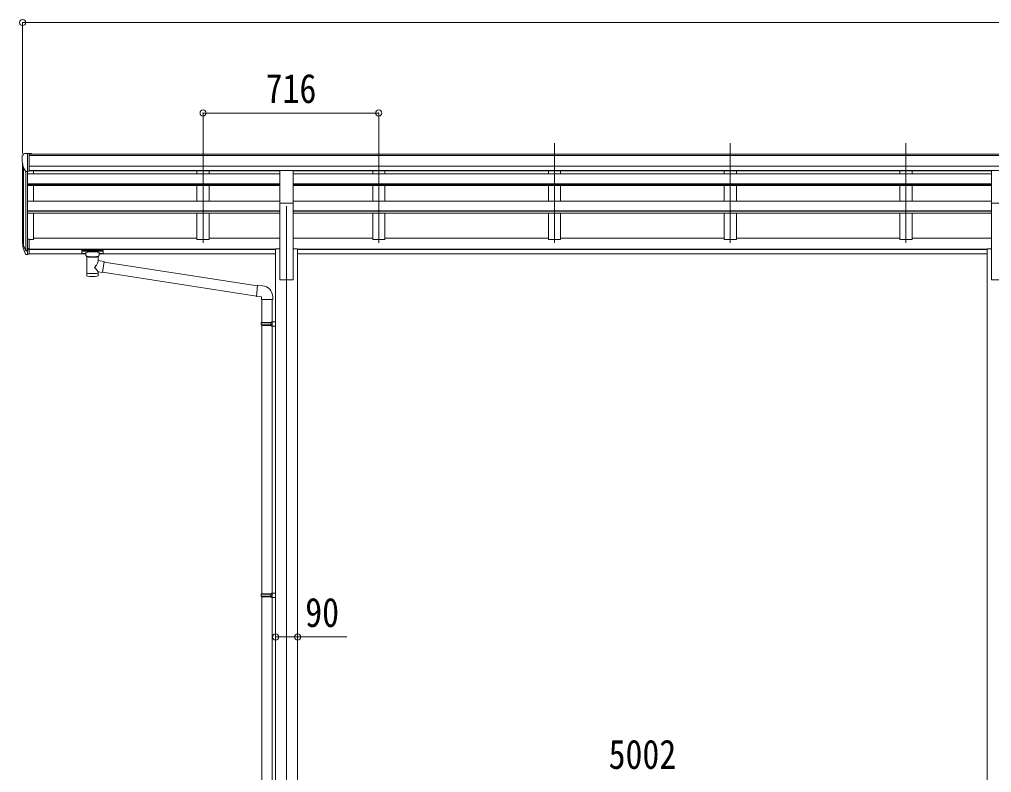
# Model space of a CAD drawing. Units: millimetres at full size. Extents: x -6988 to 7066, y -4877 to 4823.
# Drawn here: x 88 to 4050, y -1746 to 1324 of the extents above; entities that cross this region are included whole.
import ezdxf
from ezdxf.enums import TextEntityAlignment as Align

# ---------------------------------------------------------------- set-up
doc = ezdxf.new("R2010")
doc.units = ezdxf.units.MM
doc.header["$LTSCALE"] = 25
doc.header["$PDMODE"] = 32
doc.header["$PDSIZE"] = 25
for name, color, linetype, lineweight in [('0-1_本体', 4, 'Continuous', 9), ('0-2_部品', 7, 'Continuous', 9), ('0-8_PARTS2', 2, 'Continuous', 9), ('0-A_寸法', 6, 'Continuous', 9)]:
    doc.layers.add(name, color=color, linetype=linetype, lineweight=lineweight)
doc.styles.add('ＭＳ ゴシック', font='')
doc.styles.get('ＭＳ ゴシック').set_extended_font_data('MS Gothic')

msp = doc.modelspace()

# ---------------------------------------------------------------- linework, layer by layer
at = {"layer": '0-1_本体'}
for p, q in [((127.21, 775.66), (5126.21, 775.66)), ((127.21, 770.31), (5126.21, 770.31)), ((100.71, 426.14), (100.71, 738.91)), ((104.99, 720.11), (104.99, 401.88)), ((127.21, 726.78), (5126.21, 726.78)), ((114.71, 704.75), (114.71, 383.87)), ((120.71, 704.28), (120.71, 428.31)), ((1149.21, 695.48), (120.71, 695.48)), ((127.21, 709.11), (5126.21, 709.11)), ((1149.21, 706.74), (127.21, 706.74)), ((145.71, 695.48), (145.71, 706.74)), ((811.71, 706.67), (811.71, 695.48)), ((861.71, 706.67), (861.71, 695.48)), ((1204.21, 706.74), (4049.21, 706.74)), ((1204.21, 695.48), (4049.21, 695.48)), ((1527.71, 706.67), (1527.71, 695.48)), ((1577.71, 706.67), (1577.71, 695.48)), ((2243.71, 706.67), (2243.71, 695.48)), ((2293.71, 706.67), (2293.71, 695.48)), ((2959.71, 706.67), (2959.71, 695.48)), ((3009.71, 706.67), (3009.71, 695.48)), ((3675.71, 706.67), (3675.71, 695.48)), ((3725.71, 706.67), (3725.71, 695.48)), ((1149.21, 653.56), (120.71, 653.56)), ((1149.21, 652.06), (120.71, 652.06)), ((1149.21, 647.86), (120.71, 647.86)), ((145.71, 584.13), (145.71, 647.86)), ((811.71, 647.86), (811.71, 584.13)), ((861.71, 647.86), (861.71, 584.13)), ((1204.21, 653.56), (4049.21, 653.56)), ((1204.21, 652.06), (4049.21, 652.06)), ((1204.21, 647.86), (4049.21, 647.86)), ((1527.71, 647.86), (1527.71, 584.13)), ((1577.71, 647.86), (1577.71, 584.13)), ((2243.71, 647.86), (2243.71, 584.13)), ((2293.71, 647.86), (2293.71, 584.13)), ((2959.71, 647.86), (2959.71, 584.13)), ((3009.71, 647.86), (3009.71, 584.13)), ((3675.71, 647.86), (3675.71, 584.13)), ((3725.71, 647.86), (3725.71, 584.13)), ((1149.2, 584.13), (120.71, 584.13)), ((1149.21, 579.81), (1149.21, 263.01)), ((1204.21, 263.01), (1204.21, 579.81)), ((1204.22, 584.13), (4049.22, 584.13)), ((4049.21, 579.81), (4049.21, 263.01)), ((1149.21, 544.68), (120.71, 544.68)), ((1149.21, 543.21), (120.71, 543.21)), ((1149.21, 533.95), (120.71, 533.95)), ((145.71, 427.48), (145.71, 533.95)), ((811.71, 533.95), (811.71, 427.46)), ((861.71, 533.95), (861.71, 427.46)), ((1204.21, 544.68), (4049.21, 544.68)), ((1204.21, 543.21), (4049.21, 543.21)), ((1204.21, 533.95), (4049.21, 533.95)), ((1527.71, 533.95), (1527.71, 427.46)), ((1577.71, 533.95), (1577.71, 427.46)), ((2243.71, 533.95), (2243.71, 427.46)), ((2293.71, 533.95), (2293.71, 427.46)), ((2959.71, 533.95), (2959.71, 427.46)), ((3009.71, 533.95), (3009.71, 427.46)), ((3675.71, 533.95), (3675.71, 427.46)), ((3725.71, 533.95), (3725.71, 427.46)), ((127.21, 427.48), (145.71, 427.48)), ((145.71, 432.28), (811.71, 432.28)), ((811.71, 427.46), (861.71, 427.46)), ((861.71, 432.28), (1149.21, 432.28)), ((1204.21, 432.28), (1527.71, 432.28)), ((1527.71, 427.46), (1577.71, 427.46)), ((1577.71, 432.28), (2243.71, 432.28)), ((2243.71, 427.46), (2293.71, 427.46)), ((2293.71, 432.28), (2959.71, 432.28)), ((2959.71, 427.46), (3009.71, 427.46)), ((3009.71, 432.28), (3675.71, 432.28)), ((3675.71, 427.46), (3725.71, 427.46)), ((3725.71, 432.28), (4049.21, 432.28)), ((127.21, 388.19), (1131.71, 388.19)), ((127.21, 386.79), (1131.71, 386.79)), ((127.21, 369.42), (358.71, 369.42)), ((412.71, 369.42), (1131.71, 369.42)), ((1131.71, 389.4), (1149.21, 389.4)), ((1131.71, 389.4), (1131.71, -2011.99)), ((1204.21, 389.4), (1221.71, 389.4)), ((1221.71, 389.4), (1221.71, -2011.99)), ((1221.71, 388.19), (4031.51, 388.19)), ((1221.71, 386.79), (4031.51, 386.79)), ((1221.71, 369.42), (4031.51, 369.42)), ((4031.51, 389.4), (4049.21, 389.4)), ((4031.51, 389.4), (4031.51, -2011.99)), ((1149.21, 263.01), (1204.21, 263.01)), ((4049.21, 263.01), (4104.21, 263.01))]:
    msp.add_line(p, q, dxfattribs=at)
at = {"layer": '0-2_部品'}
for p, q in [((98.71, 767.89), (98.71, 767.26)), ((105.62, 776.7), (101.55, 770.89)), ((108.71, 777.26), (106.37, 777.12)), ((108.71, 777.26), (127.21, 777.26)), ((120.71, 704.28), (120.71, 777.26)), ((127.21, 777.26), (137.21, 777.18)), ((127.21, 705.28), (127.21, 777.26)), ((137.21, 775.66), (137.21, 777.18)), ((113.08, 706.09), (103.81, 722.16)), ((120.71, 704.28), (115.5, 704.6)), ((127.21, 705.28), (120.71, 705.28)), ((1149.21, 708.83), (1204.21, 708.83)), ((1149.21, 575.31), (1149.21, 708.83)), ((1204.21, 575.31), (1204.21, 708.83)), ((4049.21, 708.83), (4104.21, 708.83)), ((4049.21, 575.31), (4049.21, 708.83)), ((1149.21, 575.31), (1204.21, 575.31)), ((4049.21, 575.31), (4104.21, 575.31)), ((103.1, 402.27), (113.26, 383.1)), ((114.27, 384.35), (104.52, 402.77)), ((120.71, 428.31), (120.71, 366.43)), ((127.21, 428.31), (120.71, 428.31)), ((127.21, 428.31), (127.21, 367.25)), ((105.68, 385.42), (113.26, 367.93)), ((120.71, 383.6), (115.57, 383.6)), ((120.71, 381.6), (115.86, 381.6)), ((120.71, 366.43), (115.86, 366.43)), ((127.21, 390), (120.71, 390)), ((127.21, 384.6), (120.71, 384.6)), ((127.21, 367.25), (120.71, 367.25)), ((342.21, 381.54), (342.21, 370.78)), ((342.21, 381.34), (342.21, 379.8)), ((344.21, 382.2), (427.21, 382.2)), ((344.21, 380.02), (427.21, 380.02)), ((344.21, 370.11), (358.71, 370.11)), ((358.71, 363.3), (358.71, 373.58)), ((362.81, 358.8), (362.79, 278.51)), ((408.61, 341.23), (408.61, 358.82)), ((412.71, 363.3), (412.71, 373.58)), ((412.71, 370.11), (427.21, 370.11)), ((429.21, 381.54), (429.21, 370.78)), ((433.83, 337.32), (408.61, 341.24)), ((433.83, 337.32), (426.81, 292.07)), ((433.52, 335.31), (1058.05, 238.42)), ((408.62, 278.51), (408.61, 295.14)), ((408.61, 294.89), (426.81, 292.07)), ((1054.38, 196.49), (427.08, 293.81)), ((1079.06, 238.61), (1058.22, 240.43)), ((1074.14, 182.86), (1120.14, 182.86)), ((1075.51, 182.86), (1075.51, 88.96)), ((1117.51, 182.86), (1117.51, 91.52)), ((1120.14, 182.86), (1120.14, 193.78)), ((1073.51, 86.96), (1074.51, 88.96)), ((1073.51, 86.96), (1117.51, 86.96)), ((1073.51, 86.96), (1073.51, 78.96)), ((1074.51, 88.96), (1117.51, 88.96)), ((1113.03, 86.96), (1112.6, 88.96)), ((1115.51, 91.46), (1131.51, 91.93)), ((1115.51, 89.46), (1115.51, 91.46)), ((1115.51, 89.46), (1117.51, 89.46)), ((1131.51, 91.93), (1131.51, 73.99)), ((1073.51, 78.96), (1117.51, 78.96)), ((1073.51, 78.96), (1074.51, 76.96)), ((1074.51, 76.96), (1117.51, 76.96)), ((1075.51, 76.96), (1075.51, -1017.23)), ((1115.51, 74.46), (1115.51, 76.46)), ((1115.51, 74.46), (1131.51, 73.99)), ((1117.51, 74.4), (1117.51, -1014.67)), ((1073.51, -1019.23), (1074.51, -1017.23)), ((1073.51, -1019.23), (1117.51, -1019.23)), ((1073.51, -1019.23), (1073.51, -1027.23)), ((1073.51, -1027.23), (1117.51, -1027.23)), ((1073.51, -1027.23), (1074.51, -1029.23)), ((1074.51, -1017.23), (1117.51, -1017.23)), ((1074.51, -1029.23), (1117.51, -1029.23)), ((1075.51, -1029.23), (1075.51, -2011.98)), ((1113.03, -1019.23), (1112.6, -1017.23)), ((1115.51, -1014.73), (1131.51, -1014.26)), ((1115.51, -1016.73), (1115.51, -1014.73)), ((1115.51, -1016.73), (1117.51, -1016.73)), ((1115.51, -1031.73), (1115.51, -1029.73)), ((1131.51, -1014.26), (1131.51, -1032.2)), ((1115.51, -1031.73), (1131.51, -1032.2)), ((1117.51, -1031.79), (1117.48, -2009.83))]:
    msp.add_line(p, q, dxfattribs=at)
for points in [[(342.21, 381.54), (342.24, 381.73), (342.33, 381.87), (342.43, 381.96), (342.53, 382.02), (342.65, 382.07), (342.94, 382.13), (343.43, 382.18), (343.97, 382.2), (344.21, 382.2)], [(342.21, 370.78), (342.24, 370.58), (342.33, 370.44), (342.43, 370.35), (342.53, 370.29), (342.65, 370.24), (342.94, 370.18), (343.43, 370.14), (343.97, 370.11), (344.21, 370.11)], [(358.75, 363.36), (358.72, 363.01), (358.97, 362.05), (359.49, 361.17), (360.29, 360.33), (361.41, 359.53), (362.81, 358.8)], [(408.61, 358.82), (408.84, 358.91), (410.2, 359.65), (411.31, 360.49), (412.06, 361.36), (412.53, 362.26), (412.7, 363.14)], [(427.21, 382.2), (427.56, 382.2), (428.09, 382.17), (428.54, 382.12), (428.84, 382.04), (429.01, 381.94), (429.13, 381.81), (429.2, 381.63), (429.21, 381.54)], [(427.21, 370.11), (427.56, 370.12), (428.09, 370.14), (428.54, 370.19), (428.84, 370.27), (429.01, 370.37), (429.13, 370.51), (429.2, 370.69), (429.21, 370.78)], [(1058.22, 240.43), (1054.21, 194.6), (1074.14, 192.86), (1074.14, 182.86)], [(1113.03, 86.96), (1113.03, 78.96), (1112.6, 76.96)], [(1115.51, 76.46), (1117.51, 76.46), (1117.51, 89.46)], [(1113.03, -1019.23), (1113.03, -1027.23), (1112.6, -1029.23)], [(1115.51, -1029.73), (1117.51, -1029.73), (1117.51, -1016.73)]]:
    msp.add_lwpolyline(points, dxfattribs=at)
for centre, radius, start, end in [((101.71, 767.89), 3, 93, 180), ((300.71, 767.26), 202, 180, 192.90261), ((106.44, 776.12), 1, 93.5, 145), ((115.68, 707.59), 3, 210, 266.5), ((189.37, 424.44), 89.07, 174.49576, 194.41188), ((188.65, 428.72), 88.05, 177.22392, 197.21071), ((233.92, 421.49), 133.22, 183.27987, 195.71302), ((115.86, 384.6), 3, 210, 270), ((115.86, 369.43), 3, 210, 270), ((115.57, 385.1), 1.5, 210, 270), ((1075.14, 193.78), 45, 0, 85)]:
    msp.add_arc(centre, radius, start, end, dxfattribs=at)
for centre, major_axis, ratio, start_param, end_param in [((344.21, 379.8), (2, 0), 0.109601, 1.5707963, 3.1415927), ((385.71, 373.58), (27, 0), 0.122176, 6.2831853, 9.424778), ((385.72, 358.35), (-22.91, 0.42), 0.072511, 0.0008029, 1.5715993), ((385.72, 356.73), (-22.91, 0.42), 0.072511, 0.0008029, 1.5715993), ((385.69, 358.35), (22.92, 0.42), 0.07247, 4.71158, 6.2823764), ((385.69, 356.73), (22.92, 0.42), 0.07247, 4.71158, 6.2823764), ((396.71, 363.3), (16, 0), 0.361356, 6.2636979, 6.2831853), ((427.21, 379.8), (2, 0), 0.109601, 0, 1.5707963), ((385.71, 314.69), (-22.81, -26.62), 0.234429, 1.6855472, 3.1268519), ((385.71, 278.51), (22.92, 0), 0.101955, 3.1415499, 6.2833984), ((385.71, 290.95), (22.91, 0), 0.122865, 3.1415927, 6.2831853), ((388.26, 317.34), (20.32, -22.25), 0.045535, 0.0389954, 1.3075346)]:
    msp.add_ellipse(centre, major_axis=major_axis, ratio=ratio, start_param=start_param, end_param=end_param, dxfattribs=at)
at = {"layer": '0-8_PARTS2'}
for p, q in [((836.71, 820.59), (836.71, 413.8)), ((1552.71, 820.59), (1552.71, 413.8)), ((2268.71, 820.59), (2268.71, 413.8)), ((2984.71, 820.59), (2984.71, 413.8)), ((3700.71, 820.59), (3700.71, 413.8)), ((1176.71, 563.01), (1176.71, -2886.98))]:
    msp.add_line(p, q, dxfattribs=at)
at = {"layer": '0-A_寸法'}
for p, q in [((100.71, 1311.83), (100.71, 778.4)), ((100.71, 1311.83), (5152.71, 1311.83)), ((836.71, 942.82), (836.71, 780.33)), ((836.71, 942.82), (1552.71, 942.82)), ((1552.71, 942.82), (1552.71, 780.33)), ((1131.71, -1193.08), (1221.71, -1193.08)), ((1221.71, -1193.08), (1421.71, -1193.08))]:
    msp.add_line(p, q, dxfattribs=at)
for p in [(100.71, 1311.83), (836.71, 942.82), (1552.71, 942.82), (1131.71, -1193.08), (1221.71, -1193.08)]:
    msp.add_point(p, dxfattribs=at)

# ---------------------------------------------------------------- texts
at = {"layer": '0-A_寸法', "color": 7, "style": 'ＭＳ ゴシック', "width": 0.85}
for s, p in [('716', (1091.58, 947.82)), ('90', (1252.96, -1188.08)), ('5002', (2489.21, -1766.51))]:
    msp.add_text(s, height=119.1, dxfattribs=at).set_placement(p, align=Align.BOTTOM_LEFT)

doc.saveas('drawing.dxf')
